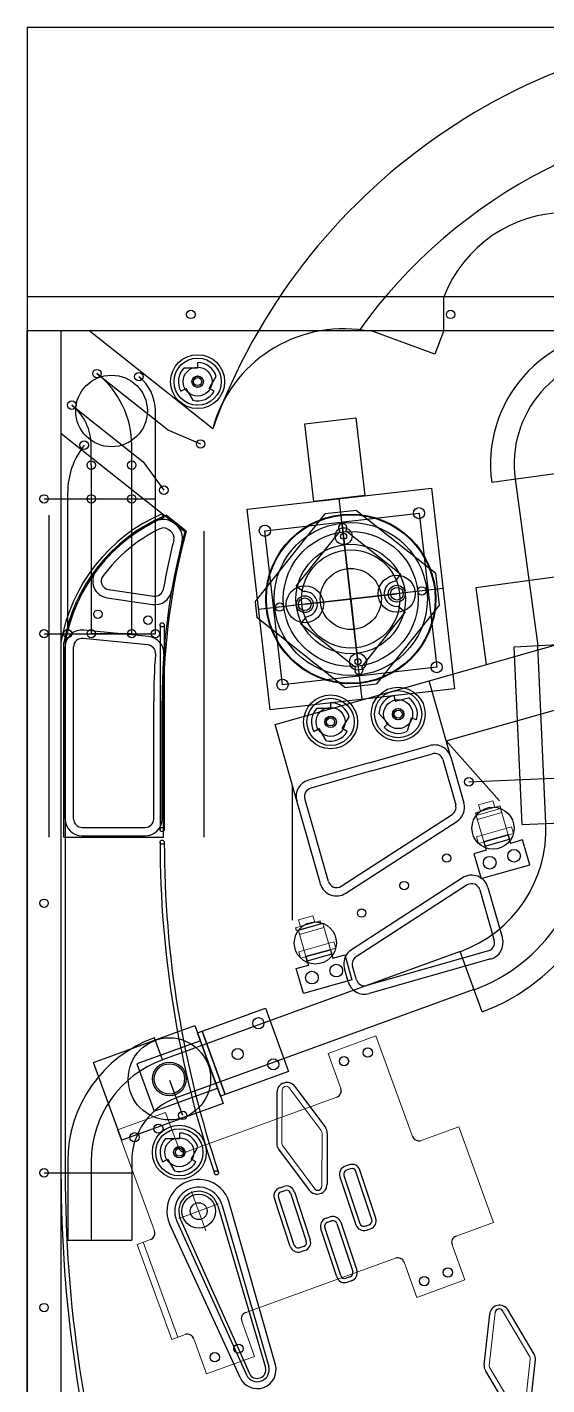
# Model space of a CAD drawing. Extents: x 0 to 20.5, y 0 to 46.
# Drawn here: x 0 to 7.7, y 25.85 to 46 of the extents above; entities that cross this region are included whole.
import ezdxf

# ---------------------------------------------------------------- set-up
doc = ezdxf.new("R2010")
doc.units = 0
doc.header["$LTSCALE"] = 4.25085
doc.header["$MEASUREMENT"] = 0
for name, color, linetype in [('1_250BIT_500DEP', 5, 'Continuous'), ('2_250BIT_250DEP', 3, 'Continuous'), ('3_250BIT_500TAB', 5, 'Continuous'), ('6_125BIT_500DEP', 5, 'Continuous'), ('8_250BIT_500OUTLINE', 5, 'Continuous'), ('Z0_BOTCOMP', 4, 'Continuous'), ('Z0_FLYWIRES', 47, 'Continuous'), ('Z0_RAMPS', 24, 'Continuous'), ('Z0_RUBBER', 2, 'Continuous'), ('Z0_SIDERAILS', 42, 'Continuous'), ('Z0_TOPCOMP', 6, 'Continuous'), ('Z0_WALLS', 42, 'Continuous'), ('Z0_WIREFORMS', 38, 'Continuous'), ('Z1_RAMPS_A', 24, 'Continuous'), ('Z1_RAMPS_B', 24, 'Continuous'), ('Z1_RAMPS_C', 24, 'Continuous')]:
    doc.layers.add(name, color=color, linetype=linetype)

msp = doc.modelspace()

# ---------------------------------------------------------------- linework, layer by layer
at = {"layer": '1_250BIT_500DEP', "color": 5, "linetype": 'Continuous', "lineweight": 25}
for p, q in [((2.13, 38.517), (2.098, 38.543)), ((1.203, 37.656), (1.876, 37.557)), ((6.521, 33.271), (4.875, 32.206)), ((6.709, 33.2), (6.923, 32.447)), ((6.837, 32.293), (5.034, 31.78)), ((4.879, 31.866), (4.822, 32.067))]:
    msp.add_line(p, q, dxfattribs=at)
for centre, radius in [((6.904, 34.114), 0.312), ((4.27, 32.41), 0.312), ((2.108, 30.394), 0.25), ((2.542, 28.431), 0.25)]:
    msp.add_circle(centre, radius, dxfattribs=at)
for centre, radius, start, end in [((3.017, 36.437), 2.367, 116.3988, 143.2054), ((2.02, 38.445), 0.125, 51.5037, 116.3988), ((2.052, 38.42), 0.125, -14.2278, 51.5037), ((11.595, 36), 9.72, 165.7722, 170.1699), ((1.221, 37.78), 0.125, 143.2054, -98.3749), ((1.895, 37.681), 0.125, -98.3749, -9.8301), ((6.589, 33.166), 0.125, 15.8705, 122.8965), ((6.803, 32.413), 0.125, -74.1295, 15.8705), ((4.942, 32.101), 0.125, 122.8965, -164.1295), ((5, 31.9), 0.125, -164.1295, -74.1295)]:
    msp.add_arc(centre, radius, start, end, dxfattribs=at)
at = {"layer": '2_250BIT_250DEP', "color": 3, "linetype": 'Continuous', "lineweight": 25}
for p, q in [((2.208, 38.615), (2.176, 38.641)), ((1.185, 37.533), (1.858, 37.433)), ((1.8, 36.958), (0.837, 37.053)), ((0.563, 34.25), (0.563, 36.804)), ((2, 34.25), (2, 36)), ((5.069, 35.083), (5.971, 35.339)), ((5.069, 35.083), (4.168, 34.827)), ((6.28, 35.167), (6.472, 34.492)), ((4.345, 33.29), (3.995, 34.518)), ((4.721, 33.149), (6.367, 34.214)), ((0.813, 34), (1.75, 34)), ((6.453, 33.376), (4.807, 32.311)), ((6.829, 33.234), (7.044, 32.481)), ((4.759, 31.832), (4.702, 32.033)), ((6.871, 32.173), (5.068, 31.66)), ((3.966, 30.281), (4.42, 29.672)), ((3.701, 30.193), (3.699, 29.434)), ((4.447, 29.59), (4.444, 28.831)), ((3.726, 29.353), (4.18, 28.744)), ((4.774, 29.12), (4.715, 29.1)), ((5.167, 28.328), (4.932, 29.04)), ((4.635, 28.942), (4.871, 28.23)), ((3.899, 27.909), (3.663, 28.621)), ((3.743, 28.779), (3.802, 28.798)), ((3.96, 28.719), (4.195, 28.007)), ((4.431, 28.326), (4.491, 28.346)), ((4.649, 28.266), (4.884, 27.554)), ((4.587, 27.456), (4.352, 28.168)), ((5.029, 28.15), (5.088, 28.17)), ((4.116, 27.849), (4.057, 27.829)), ((4.805, 27.396), (4.745, 27.377)), ((6.773, 26.149), (6.855, 26.904)), ((7.515, 26.309), (7.127, 26.963)), ((7.45, 25.47), (7.533, 26.225)), ((7.178, 25.412), (6.791, 26.065))]:
    msp.add_line(p, q, dxfattribs=at)
for centre, radius, start, end in [((2.02, 38.445), 0.25, 51.5037, 116.3988), ((3.017, 36.437), 2.492, 116.3988, 143.2054), ((2.052, 38.42), 0.25, -14.2278, 51.5037), ((11.595, 36), 9.595, 165.7722, 170.1699), ((1.221, 37.78), 0.25, 143.2054, -98.3749), ((1.895, 37.681), 0.25, -98.3749, -9.8301), ((0.813, 36.804), 0.25, 84.4123, 179.9999), ((1.776, 36.709), 0.25, -4.1325, 84.4123), ((11.595, 36), 9.595, 175.8675, -179.9998), ((6.039, 35.099), 0.25, 15.8705, 105.8705), ((4.236, 34.586), 0.25, 105.8705, -164.1295), ((6.231, 34.423), 0.25, -57.1035, 15.8705), ((0.813, 34.25), 0.25, 179.9999, -90.0001), ((1.75, 34.25), 0.25, -90.0001, -0.001), ((4.585, 33.358), 0.25, -164.1295, -57.1035), ((6.589, 33.166), 0.25, 15.8705, 122.8965), ((6.803, 32.413), 0.25, -74.1295, 15.8705), ((4.942, 32.101), 0.25, 122.8965, -164.1295), ((5, 31.9), 0.25, -164.1295, -74.1295), ((3.848, 30.193), 0.147, 36.7585, 179.8428), ((4.311, 29.591), 0.136, -0.167, 36.7013), ((3.835, 29.434), 0.136, 179.8314, -143.2988), ((4.754, 28.981), 0.125, 108.2912, -161.7088), ((4.813, 29.001), 0.125, 18.2912, 108.2912), ((4.298, 28.831), 0.147, -143.3102, -0.2259), ((3.782, 28.66), 0.125, 108.2912, -161.7088), ((3.841, 28.68), 0.125, 18.2912, 108.2912), ((4.471, 28.208), 0.125, 108.2912, -161.7088), ((4.53, 28.227), 0.125, 18.2912, 108.2912), ((4.989, 28.269), 0.125, -161.7088, -71.7088), ((5.049, 28.289), 0.125, -71.7088, 18.2912), ((4.077, 27.967), 0.125, -71.7088, 18.2912), ((4.017, 27.948), 0.125, -161.7088, -71.7088), ((4.706, 27.495), 0.125, -161.7088, -71.7088), ((4.765, 27.515), 0.125, -71.7088, 18.2912), ((7.001, 26.888), 0.147, 30.6909, 173.7752), ((7.398, 26.24), 0.136, -6.2363, 30.6321), ((6.908, 26.134), 0.136, 173.7638, -149.3664)]:
    msp.add_arc(centre, radius, start, end, dxfattribs=at)
at = {"layer": '3_250BIT_500TAB', "color": 5, "linetype": 'Continuous', "lineweight": 25}
for p, q in [((1.788, 36.834), (0.825, 36.928)), ((0.688, 34.25), (0.688, 36.804)), ((1.875, 34.25), (1.875, 36)), ((5.104, 34.963), (6.005, 35.219)), ((6.16, 35.133), (6.352, 34.458)), ((5.104, 34.963), (4.202, 34.706)), ((4.465, 33.324), (4.116, 34.552)), ((4.653, 33.253), (6.299, 34.319)), ((0.813, 34.125), (1.75, 34.125))]:
    msp.add_line(p, q, dxfattribs=at)
msp.add_circle((4.796, 37.515), 1.26, dxfattribs=at)
for centre, radius, start, end in [((0.813, 36.804), 0.125, 84.4123, 179.9999), ((1.776, 36.709), 0.125, -4.1325, 84.4123), ((11.595, 36), 9.72, 175.8675, -179.9998), ((6.039, 35.099), 0.125, 15.8705, 105.8705), ((4.236, 34.586), 0.125, 105.8705, -164.1295), ((6.231, 34.423), 0.125, -57.1035, 15.8705), ((0.813, 34.25), 0.125, 179.9999, -90.0001), ((1.75, 34.25), 0.125, -90.0001, -0.001), ((4.585, 33.358), 0.125, -164.1295, -57.1035)]:
    msp.add_arc(centre, radius, start, end, dxfattribs=at)
at = {"layer": '6_125BIT_500DEP', "color": 5, "linetype": 'Continuous', "lineweight": 5}
for p, q in [((3.779, 30.225), (3.776, 29.434)), ((3.885, 30.26), (4.358, 29.626)), ((4.37, 29.591), (4.367, 28.799)), ((3.788, 29.399), (4.261, 28.764)), ((6.849, 26.141), (6.935, 26.927)), ((7.448, 26.27), (7.045, 26.951)), ((7.37, 25.447), (7.456, 26.234)), ((7.26, 25.423), (6.857, 26.104))]:
    msp.add_line(p, q, dxfattribs=at)
at = {"layer": '6_125BIT_500DEP', "color": 5, "linetype": 'Continuous', "lineweight": 25}
for p, q in [((4.794, 29.06), (4.734, 29.041)), ((5.108, 28.308), (4.873, 29.02)), ((4.695, 28.962), (4.93, 28.249)), ((3.958, 27.928), (3.723, 28.64)), ((3.762, 28.719), (3.822, 28.739)), ((3.901, 28.699), (4.136, 27.987)), ((4.451, 28.267), (4.51, 28.287)), ((4.589, 28.247), (4.825, 27.535)), ((5.009, 28.21), (5.068, 28.229)), ((4.647, 27.476), (4.411, 28.188)), ((4.096, 27.908), (4.037, 27.888)), ((4.785, 27.456), (4.726, 27.436))]:
    msp.add_line(p, q, dxfattribs=at)
for centre, radius in [((2.425, 41.738), 0.0625), ((6.275, 41.738), 0.0625), ((1.655, 40.814), 0.0625), ((2.526, 40.74), 0.0825), ((0.845, 39.797), 0.0625), ((2.57, 39.815), 0.0625), ((2.025, 39.13), 0.0625), ((0.25, 39), 0.0625), ((1.048, 37.288), 0.0625), ((1.792, 37.2), 0.0625), ((5.498, 35.806), 0.0825), ((4.497, 35.691), 0.0825), ((6.546, 34.802), 0.0625), ((6.217, 33.67), 0.0625), ((5.587, 33.262), 0.0625), ((0.25, 33), 0.0625), ((4.957, 32.855), 0.0625), ((2.305, 29.852), 0.0625), ((2.255, 29.305), 0.0825), ((0.25, 27), 0.0625)]:
    msp.add_circle(centre, radius, dxfattribs=at)
at = {"layer": '6_125BIT_500DEP', "color": 5, "linetype": 'Continuous', "lineweight": 5}
msp.add_arc((3.838, 30.225), 0.059, 36.7013, 179.8314, dxfattribs=at)
at = {"layer": '6_125BIT_500DEP', "color": 5, "linetype": 'Continuous', "lineweight": 25}
for centre, radius, start, end in [((4.754, 28.981), 0.0625, 108.2912, -161.7088), ((4.813, 29.001), 0.0625, 18.2912, 108.2912), ((3.782, 28.66), 0.0625, 108.2912, -161.7088), ((3.841, 28.68), 0.0625, 18.2912, 108.2912), ((4.308, 28.8), 0.059, -143.3102, -0.1572), ((4.471, 28.208), 0.0625, 108.2912, -161.7088), ((4.53, 28.227), 0.0625, 18.2912, 108.2912), ((4.989, 28.269), 0.0625, -161.7088, -71.7088), ((5.049, 28.289), 0.0625, -71.7088, 18.2912), ((4.017, 27.948), 0.0625, -161.7088, -71.7088), ((4.077, 27.967), 0.0625, -71.7088, 18.2912), ((4.706, 27.495), 0.0625, -161.7088, -71.7088), ((4.765, 27.515), 0.0625, -71.7088, 18.2912), ((6.994, 26.921), 0.059, 30.6222, 173.7752)]:
    msp.add_arc(centre, radius, start, end, dxfattribs=at)
at = {"layer": '6_125BIT_500DEP', "color": 5, "linetype": 'Continuous', "lineweight": 5}
for centre, major_axis, start_param, end_param in [((4.311, 29.591), (0.059, -0.0002), 0, 0.643499), ((3.835, 29.434), (-0.0002, -0.059), 4.712389, 5.355888)]:
    msp.add_ellipse(centre, major_axis=major_axis, ratio=1, start_param=start_param, end_param=end_param, dxfattribs=at)
at = {"layer": '6_125BIT_500DEP', "color": 5, "linetype": 'Continuous', "lineweight": 5, "extrusion": (0, 0, -1)}
for centre, major_axis, start_param, end_param in [((7.398, 26.24), (0.0508, 0.0301), 0, 0.643499), ((6.908, 26.134), (-0.0301, 0.0508), 4.712389, 5.355888)]:
    msp.add_ellipse(centre, major_axis=major_axis, ratio=1, start_param=start_param, end_param=end_param, dxfattribs=at)
at = {"layer": '8_250BIT_500OUTLINE', "color": 5, "linetype": 'Continuous', "lineweight": 25}
for q in [(20.25, 46), (0, 3.602)]:
    msp.add_line((0, 46), q, dxfattribs=at)
at = {"layer": 'Z0_BOTCOMP', "color": 4, "linetype": 'Continuous', "lineweight": 25}
for p, q in [((2.526, 40.94), (2.323, 40.94)), ((2.526, 41.025), (2.526, 40.94)), ((2.699, 40.64), (2.8, 40.815)), ((2.279, 40.597), (2.352, 40.64)), ((2.352, 40.64), (2.454, 40.464)), ((2.772, 40.597), (2.699, 40.64)), ((4.117, 40.115), (4.872, 40.201)), ((4.249, 38.962), (4.117, 40.115)), ((4.872, 40.201), (5.004, 39.048)), ((3.26, 38.85), (5.992, 39.161)), ((5.992, 39.161), (6.332, 36.18)), ((5.004, 39.048), (4.249, 38.962)), ((4.966, 36.025), (4.626, 39.005)), ((3.6, 35.869), (3.26, 38.85)), ((3.523, 38.527), (5.808, 38.788)), ((5.808, 38.788), (6.069, 36.503)), ((3.784, 36.242), (3.523, 38.527)), ((4.926, 36.372), (4.666, 38.658)), ((4.69, 38.446), (4.902, 36.584)), ((4.879, 36.791), (4.714, 38.239)), ((6.162, 37.671), (3.43, 37.359)), ((5.939, 37.645), (3.653, 37.385)), ((5.52, 37.597), (4.072, 37.432)), ((5.477, 37.593), (4.115, 37.437)), ((6.069, 36.503), (3.784, 36.242)), ((6.332, 36.18), (3.6, 35.869)), ((5.434, 36.083), (5.453, 36)), ((4.497, 35.891), (4.294, 35.891)), ((4.497, 35.976), (4.497, 35.891)), ((5.453, 36), (5.651, 36.046)), ((4.67, 35.591), (4.772, 35.767)), ((5.352, 35.669), (5.213, 35.818)), ((5.29, 35.611), (5.352, 35.669)), ((5.689, 35.747), (5.63, 35.553)), ((5.771, 35.722), (5.689, 35.747)), ((4.25, 35.549), (4.324, 35.591)), ((4.324, 35.591), (4.425, 35.416)), ((4.744, 35.549), (4.67, 35.591)), ((6.644, 34.344), (6.656, 34.302)), ((7.005, 34.447), (7.016, 34.405)), ((6.767, 33.912), (7.128, 34.014)), ((7.128, 34.014), (6.767, 33.912)), ((6.767, 33.912), (6.802, 33.787)), ((6.767, 33.912), (6.785, 33.846)), ((6.785, 33.846), (7.146, 33.949)), ((7.128, 34.014), (7.163, 33.889)), ((7.146, 33.949), (7.128, 34.014)), ((7.343, 33.94), (7.163, 33.889)), ((7.449, 33.57), (7.343, 33.94)), ((6.802, 33.787), (6.622, 33.735)), ((6.622, 33.735), (6.727, 33.365)), ((6.727, 33.365), (7.449, 33.57)), ((4.337, 32.738), (4.349, 32.696)), ((3.976, 32.636), (3.988, 32.594)), ((4.493, 32.31), (4.132, 32.208)), ((4.132, 32.208), (4.493, 32.31)), ((4.512, 32.245), (4.151, 32.142)), ((4.493, 32.31), (4.529, 32.185)), ((4.493, 32.31), (4.512, 32.245)), ((4.529, 32.185), (4.709, 32.236)), ((4.709, 32.236), (4.814, 31.866)), ((3.988, 32.031), (4.168, 32.083)), ((4.132, 32.208), (4.168, 32.083)), ((4.151, 32.142), (4.132, 32.208)), ((4.093, 31.661), (3.988, 32.031)), ((4.814, 31.866), (4.093, 31.661)), ((2.592, 31.102), (3.531, 31.444)), ((3.531, 31.444), (3.873, 30.505)), ((0.981, 30.639), (2.485, 31.186)), ((2.485, 31.186), (2.905, 30.03)), ((2.524, 31.078), (2.592, 31.102)), ((2.866, 30.138), (2.524, 31.078)), ((2.934, 30.163), (2.592, 31.102)), ((2.592, 31.102), (2.934, 30.163)), ((2.567, 30.96), (1.627, 30.618)), ((2.823, 30.255), (2.567, 30.96)), ((1.402, 29.483), (0.981, 30.639)), ((1.627, 30.618), (1.884, 29.913)), ((3.873, 30.505), (2.934, 30.163)), ((1.884, 29.913), (2.823, 30.255)), ((2.905, 30.03), (1.402, 29.483)), ((2.934, 30.163), (2.866, 30.138)), ((2.255, 29.505), (2.052, 29.505)), ((2.255, 29.59), (2.255, 29.505)), ((2.428, 29.205), (2.53, 29.381)), ((2.008, 29.163), (2.082, 29.205)), ((2.082, 29.205), (2.183, 29.029)), ((2.502, 29.163), (2.428, 29.205))]:
    msp.add_line(p, q, dxfattribs=at)
at = {"layer": 'Z0_BOTCOMP', "color": 4, "linetype": 'Continuous', "lineweight": 5}
for p, q in [((6.903, 34.522), (6.691, 34.462)), ((6.691, 34.462), (6.718, 34.366)), ((6.93, 34.426), (6.903, 34.522)), ((7.005, 34.447), (6.644, 34.344)), ((7.016, 34.405), (6.656, 34.302)), ((6.718, 34.366), (6.93, 34.426)), ((4.337, 32.738), (3.976, 32.636)), ((4.349, 32.696), (3.988, 32.594)), ((4.235, 32.813), (4.023, 32.753)), ((4.023, 32.753), (4.051, 32.657)), ((4.051, 32.657), (4.262, 32.717)), ((4.262, 32.717), (4.235, 32.813)), ((5.169, 31.031), (4.459, 30.773)), ((5.169, 31.031), (5.712, 29.541)), ((4.649, 30.251), (4.459, 30.773)), ((2.369, 29.315), (4.589, 30.123)), ((1.341, 29.638), (2.051, 29.897)), ((2.051, 29.897), (2.241, 29.374)), ((1.887, 28.138), (1.341, 29.638)), ((6.395, 29.683), (5.84, 29.481)), ((6.912, 28.262), (6.395, 29.683)), ((2.435, 28.725), (2.649, 28.137)), ((2.248, 28.324), (2.836, 28.538)), ((6.357, 28.06), (6.912, 28.262)), ((1.63, 27.938), (1.827, 28.01)), ((2.143, 26.527), (1.63, 27.938)), ((2.231, 26.559), (1.717, 27.969)), ((6.297, 27.932), (6.487, 27.41)), ((3.239, 26.926), (5.459, 27.734)), ((5.777, 27.152), (5.587, 27.674)), ((5.777, 27.152), (6.487, 27.41)), ((3.179, 26.797), (3.369, 26.275)), ((2.341, 26.599), (2.143, 26.527)), ((2.659, 26.017), (2.469, 26.539)), ((2.659, 26.017), (3.369, 26.275))]:
    msp.add_line(p, q, dxfattribs=at)
at = {"layer": 'Z0_BOTCOMP', "color": 4, "linetype": 'Continuous', "lineweight": 25}
for centre, radius in [((2.526, 40.74), 0.085), ((2.526, 40.74), 0.059), ((4.796, 37.515), 1.25), ((5.808, 38.788), 0.0825), ((3.523, 38.527), 0.0825), ((4.796, 37.515), 1.135), ((4.796, 37.515), 1), ((4.69, 38.446), 0.125), ((4.69, 38.446), 0.0445), ((4.796, 37.515), 0.812), ((4.796, 37.515), 0.728), ((4.796, 37.515), 0.453), ((4.115, 37.437), 0.275), ((5.477, 37.593), 0.275), ((5.477, 37.593), 0.125), ((4.115, 37.437), 0.125), ((4.902, 36.584), 0.125), ((4.902, 36.584), 0.0445), ((6.069, 36.503), 0.0825), ((3.784, 36.242), 0.0825), ((5.498, 35.806), 0.085), ((5.498, 35.806), 0.059), ((4.497, 35.691), 0.085), ((4.497, 35.691), 0.059), ((6.855, 33.601), 0.0938), ((7.216, 33.704), 0.0938), ((4.581, 32), 0.0938), ((4.221, 31.897), 0.0938), ((3.427, 31.22), 0.0825), ((2.108, 30.394), 0.61), ((3.121, 30.763), 0.0825), ((5.048, 30.785), 0.069), ((2.108, 30.394), 0.25), ((3.649, 30.609), 0.0825), ((4.696, 30.657), 0.069), ((1.944, 29.655), 0.069), ((1.592, 29.527), 0.069), ((2.255, 29.305), 0.085), ((2.255, 29.305), 0.059), ((5.884, 27.393), 0.069), ((6.236, 27.521), 0.069), ((3.132, 26.391), 0.069), ((2.78, 26.263), 0.069)]:
    msp.add_circle(centre, radius, dxfattribs=at)
for centre, radius, start, end in [((2.526, 40.74), 0.285, 135.4321, -150), ((2.526, 40.74), 0.285, 15.4321, 90), ((2.526, 40.74), 0.285, -104.5679, -30), ((5.498, 35.806), 0.285, 103.0074, 177.5753), ((4.497, 35.691), 0.285, 135.4321, -150), ((4.497, 35.691), 0.285, 15.4321, 90), ((5.498, 35.806), 0.285, -16.9926, 57.5753), ((4.497, 35.691), 0.285, -104.5679, -30), ((5.498, 35.806), 0.285, -136.9926, -62.4247), ((4.555, 30.217), 0.1, -70, 20), ((2.255, 29.305), 0.285, 135.4321, -150), ((2.255, 29.305), 0.285, 15.4321, 90), ((5.806, 29.575), 0.1, -160, -70), ((2.335, 29.409), 0.1, -160, -70), ((2.255, 29.305), 0.285, -104.5679, -30), ((1.793, 28.104), 0.1, -70, 20), ((6.391, 27.966), 0.1, 110, -160), ((5.493, 27.639), 0.1, 20, 110), ((3.273, 26.832), 0.1, 110, -160), ((2.375, 26.505), 0.1, 20, 110)]:
    msp.add_arc(centre, radius, start, end, dxfattribs=at)
at = {"layer": 'Z0_FLYWIRES', "color": 47, "linetype": 'Continuous', "lineweight": 25}
for p, q in [((1.034, 40.86), (2.093, 40.018)), ((0.661, 40.391), (1.719, 39.549)), ((1.9, 39.5), (1.9, 40.305)), ((2.093, 40.018), (2.57, 39.815)), ((0.95, 39.5), (0.95, 39.791)), ((1.55, 39.5), (1.55, 39.791)), ((0.95, 39.5), (0.95, 37)), ((1.55, 37), (1.55, 39.5)), ((1.719, 39.549), (2.025, 39.13)), ((1.9, 37), (1.9, 39.5)), ((6.885, 39.248), (7.826, 39.376)), ((7.231, 39.295), (7.569, 36.819)), ((0.6, 37), (0.6, 39.094)), ((0.25, 39), (1.9, 39)), ((0.25, 37), (0.6, 37)), ((0.6, 37), (1.9, 37)), ((1.55, 37), (0.95, 37)), ((7.219, 36.803), (8.517, 36.875)), ((7.337, 34.169), (7.219, 36.803)), ((7.687, 34.185), (7.569, 36.819)), ((6.546, 34.802), (8.606, 34.894)), ((7.337, 34.169), (8.636, 34.228)), ((6.417, 32.282), (2.005, 30.676)), ((6.742, 31.389), (6.417, 32.282)), ((6.622, 31.718), (2.21, 30.112)), ((2.005, 30.676), (1.885, 31.005)), ((2.305, 29.852), (2.116, 30.372)), ((0.6, 29.169), (0.6, 28)), ((0.95, 29.169), (0.95, 28)), ((1.55, 29.169), (1.55, 28)), ((0.25, 29), (1.55, 29)), ((0.6, 28), (1.55, 28))]:
    msp.add_line(p, q, dxfattribs=at)
for centre, radius in [((1.034, 40.86), 0.0625), ((1.25, 40.305), 0.531), ((1.655, 40.814), 0.0625), ((0.661, 40.391), 0.0625), ((0.845, 39.797), 0.0625), ((2.57, 39.815), 0.0625), ((0.95, 39.5), 0.0625), ((1.55, 39.5), 0.0625), ((2.025, 39.13), 0.0625), ((0.95, 39), 0.0625), ((1.55, 39), 0.0625), ((0.25, 37), 0.0625), ((0.6, 37), 0.0625), ((0.95, 37), 0.0625), ((1.55, 37), 0.0625), ((1.9, 37), 0.0625), ((6.546, 34.802), 0.0625), ((2.305, 29.852), 0.0625), ((0.25, 29), 0.0625)]:
    msp.add_circle(centre, radius, dxfattribs=at)
for centre, radius, start, end in [((8.845, 39.515), 1.979, 90, -172.237), ((8.845, 39.515), 1.629, 90, -172.237), ((0.184, 39.791), 1.366, 0, 51.5037), ((1.25, 40.305), 0.65, 0, 51.5021), ((0.184, 39.791), 0.766, 0, 51.5037), ((1.729, 39.094), 1.129, 141.5021, -180), ((5.756, 34.098), 1.933, -69.9999, 2.5704), ((5.756, 34.098), 2.533, -69.9999, 2.5704), ((5.756, 34.098), 2.883, -69.9999, 2.5704), ((2.554, 29.169), 1.954, 110.0001, 179.9999), ((2.554, 29.169), 1.604, 110.0001, 179.9999), ((2.554, 29.169), 1.004, 110.0001, 179.9999)]:
    msp.add_arc(centre, radius, start, end, dxfattribs=at)
at = {"layer": 'Z0_RAMPS', "color": 24, "linetype": 'Continuous', "lineweight": 25}
for p, q in [((5.646, 38.063), (5.646, 38.063)), ((9, 38), (6.647, 37.679)), ((6.647, 37.679), (6.802, 36.542)), ((5.957, 36.302), (9.109, 37.198)), ((6.212, 35.408), (11.544, 36.924)), ((3.673, 35.653), (5.957, 36.302)), ((3.673, 35.653), (5.957, 36.302)), ((3.673, 35.653), (5.957, 36.302)), ((6.28, 35.167), (5.957, 36.302)), ((3.995, 34.518), (3.673, 35.653)), ((5.069, 35.083), (5.971, 35.339)), ((5.069, 35.083), (4.168, 34.827)), ((5.104, 34.963), (6.005, 35.219)), ((6.16, 35.133), (6.352, 34.458)), ((6.28, 35.167), (6.472, 34.492)), ((5.104, 34.963), (4.202, 34.706)), ((4.345, 33.29), (3.995, 34.518)), ((4.465, 33.324), (4.116, 34.552)), ((4.653, 33.253), (6.299, 34.319)), ((4.721, 33.149), (6.367, 34.214)), ((6.453, 33.376), (4.807, 32.311)), ((6.521, 33.271), (4.875, 32.206)), ((6.709, 33.2), (6.923, 32.447)), ((6.829, 33.234), (7.044, 32.481)), ((6.837, 32.293), (5.034, 31.78)), ((4.759, 31.832), (4.702, 32.033)), ((4.879, 31.866), (4.822, 32.067)), ((6.871, 32.173), (5.068, 31.66))]:
    msp.add_line(p, q, dxfattribs=at)
for centre in [(6.217, 33.67), (5.587, 33.262), (4.957, 32.855)]:
    msp.add_circle(centre, 0.0625, dxfattribs=at)
for centre, radius, start, end in [((3.017, 36.437), 2.554, -170.146, -170.1445), ((6.039, 35.099), 0.25, 15.8705, 105.8705), ((6.039, 35.099), 0.125, 15.8705, 105.8705), ((4.236, 34.586), 0.25, 105.8705, -164.1295), ((4.236, 34.586), 0.125, 105.8705, -164.1295), ((6.231, 34.423), 0.125, -57.1035, 15.8705), ((6.231, 34.423), 0.25, -57.1035, 15.8705), ((4.585, 33.358), 0.25, -164.1295, -57.1035), ((4.585, 33.358), 0.125, -164.1295, -57.1035), ((6.589, 33.166), 0.25, 15.8705, 122.8965), ((6.589, 33.166), 0.125, 15.8705, 122.8965), ((6.803, 32.413), 0.125, -74.1295, 15.8705), ((6.803, 32.413), 0.25, -74.1295, 15.8705), ((4.942, 32.101), 0.25, 122.8965, -164.1295), ((4.942, 32.101), 0.125, 122.8965, -164.1295), ((5, 31.9), 0.25, -164.1295, -74.1295), ((5, 31.9), 0.125, -164.1295, -74.1295)]:
    msp.add_arc(centre, radius, start, end, dxfattribs=at)
at = {"layer": 'Z0_RUBBER', "color": 2, "linetype": 'Continuous', "lineweight": 25}
for centre, radius in [((2.526, 40.74), 0.4), ((2.526, 40.74), 0.215), ((4.497, 35.691), 0.4), ((5.498, 35.806), 0.4), ((4.497, 35.691), 0.215), ((5.498, 35.806), 0.215), ((2.255, 29.305), 0.4), ((2.255, 29.305), 0.215)]:
    msp.add_circle(centre, radius, dxfattribs=at)
at = {"layer": 'Z0_SIDERAILS', "color": 42, "linetype": 'Continuous', "lineweight": 25}
for p, q in [((20.25, 42), (0, 42)), ((0, 42), (0, 41.5)), ((0, 41.5), (20.25, 41.5)), ((0, 3.602), (0, 41.5)), ((0, 41.5), (0.5, 41.5)), ((0.5, 41.5), (0.5, 3.602))]:
    msp.add_line(p, q, dxfattribs=at)
at = {"layer": 'Z0_TOPCOMP', "color": 6, "linetype": 'Continuous', "lineweight": 25}
for p, q in [((3.378, 37.471), (4.415, 38.776)), ((4.883, 38.829), (4.415, 38.776)), ((4.883, 38.829), (6.057, 37.896)), ((3.989, 37.705), (4.637, 38.52)), ((4.725, 38.53), (5.54, 37.882)), ((5.458, 37.779), (5.54, 37.882)), ((6.11, 37.428), (6.057, 37.896)), ((4.092, 37.623), (3.989, 37.705)), ((4.113, 37.437), (5.479, 37.593)), ((3.378, 37.471), (3.404, 37.238)), ((5.603, 37.325), (4.955, 36.51)), ((6.11, 37.428), (5.177, 36.254)), ((5.5, 37.407), (5.603, 37.325)), ((4.709, 36.201), (3.404, 37.238)), ((4.134, 37.251), (4.052, 37.148)), ((4.867, 36.5), (4.052, 37.148)), ((4.709, 36.201), (5.177, 36.254)), ((2.826, 28.512), (3.533, 26.112)), ((2.885, 28.528), (3.579, 26.125)), ((3.678, 26.153), (2.995, 28.56)), ((3.156, 25.961), (2.114, 28.235)), ((2.218, 28.283), (3.249, 26.003)), ((2.274, 28.308), (3.293, 26.024))]:
    msp.add_line(p, q, dxfattribs=at)
at = {"layer": 'Z0_TOPCOMP', "color": 6, "linetype": 'Continuous', "lineweight": 5}
for p, q in [((7.016, 34.405), (6.656, 34.302)), ((6.656, 34.302), (6.673, 34.242)), ((6.656, 34.302), (6.767, 33.912)), ((6.673, 34.242), (7.034, 34.345)), ((7.034, 34.345), (7.016, 34.405)), ((7.128, 34.014), (7.016, 34.405)), ((6.66, 33.985), (7.18, 34.133)), ((6.965, 34.13), (6.965, 34.13)), ((7.18, 34.133), (7.207, 34.037)), ((6.688, 33.889), (6.66, 33.985)), ((7.207, 34.037), (6.688, 33.889)), ((6.767, 33.912), (7.128, 34.014)), ((4.382, 32.701), (4.021, 32.598)), ((4.038, 32.538), (4.399, 32.641)), ((4.399, 32.641), (4.382, 32.701)), ((4.493, 32.31), (4.382, 32.701)), ((4.021, 32.598), (4.038, 32.538)), ((4.021, 32.598), (4.132, 32.208)), ((4.026, 32.281), (4.545, 32.429)), ((4.053, 32.185), (4.026, 32.281)), ((4.573, 32.333), (4.053, 32.185)), ((4.132, 32.208), (4.493, 32.31)), ((4.33, 32.426), (4.33, 32.426)), ((4.545, 32.429), (4.573, 32.333))]:
    msp.add_line(p, q, dxfattribs=at)
at = {"layer": 'Z0_TOPCOMP', "color": 6, "linetype": 'Continuous', "lineweight": 25}
for centre, radius in [((2.526, 40.74), 0.35), ((5.479, 37.593), 0.0938), ((5.85, 37.635), 0.0625), ((4.113, 37.437), 0.0938), ((3.742, 37.395), 0.0625), ((5.498, 35.806), 0.35), ((4.497, 35.691), 0.35), ((2.108, 30.394), 0.225), ((2.255, 29.305), 0.35), ((2.542, 28.431), 0.125)]:
    msp.add_circle(centre, radius, dxfattribs=at)
for centre, radius, start, end in [((4.676, 38.569), 0.0625, -38.4963, -128.4963), ((5.479, 37.593), 0.188, 96.5037, -83.4963), ((4.113, 37.437), 0.188, -83.4963, 96.5037), ((4.916, 36.461), 0.0625, 141.5037, 51.5037), ((2.542, 28.431), 0.471, 15.842, -155.3921), ((2.542, 28.431), 0.356, 15.842, -155.3921), ((2.542, 28.431), 0.295, 15.842, -155.3921), ((3.41, 26.077), 0.279, -155.3921, 15.842), ((3.41, 26.077), 0.176, -155.3921, 15.842), ((3.41, 26.077), 0.128, -155.3921, 15.842)]:
    msp.add_arc(centre, radius, start, end, dxfattribs=at)
at = {"layer": 'Z0_WALLS', "color": 42, "linetype": 'Continuous', "lineweight": 25}
for p, q in [((6.175, 41.5), (6.175, 42)), ((2.75, 40.041), (0.915, 41.5)), ((6.043, 41.146), (5.09, 41.5)), ((6.175, 41.5), (6.043, 41.146)), ((0.5, 39.973), (2.335, 38.514)), ((2.025, 38.723), (2, 38.78)), ((4.796, 37.515), (4.847, 37.065)), ((0.5, 36.874), (0.5, 29)), ((0.563, 36.869), (0.563, 29)), ((6.212, 35.408), (7, 34.522)), ((3.927, 34.758), (3.927, 32.75))]:
    msp.add_line(p, q, dxfattribs=at)
for centre, radius, start, end in [((11.25, 36.958), 9.042, 19.934, 160.0664), ((11.25, 36.958), 7.792, 35.6541, 144.3459), ((8, 41.292), 1.958, 90, 158.8065), ((4.689, 39.514), 2.01, 81.1104, 164.8113), ((3.017, 36.437), 2.554, 113.4535, 170.1458), ((3.017, 36.437), 2.492, 113.4535, 170.0227), ((11.595, 36), 9.595, 164.8113, -179.9998), ((20.378, 29), 19.877, 179.9999, -163.1578), ((20.378, 29), 19.815, 179.9999, -163.1578)]:
    msp.add_arc(centre, radius, start, end, dxfattribs=at)
at = {"layer": 'Z0_WIREFORMS', "color": 38, "linetype": 'Continuous', "lineweight": 25}
for p, q in [((1.969, 37.131), (1.969, 34.092)), ((2.031, 37.131), (2.031, 34.092))]:
    msp.add_line(p, q, dxfattribs=at)
for centre in [(2, 37.131), (2, 34.094), (2, 33.906), (2.805, 29)]:
    msp.add_circle(centre, 0.0312, dxfattribs=at)
for centre, radius, end in [((17.347, 33.906), 15.378, -161.3753), ((17.363, 33.906), 15.331, -161.3563)]:
    msp.add_arc(centre, radius, 180, end, dxfattribs=at)
at = {"layer": 'Z1_RAMPS_A', "color": 24, "linetype": 'Continuous', "lineweight": 25}
for p, q in [((0.328, 33.98), (0.328, 38.759)), ((2.017, 38.741), (2.058, 38.759)), ((2.358, 38.521), (2.058, 38.759)), ((2.618, 38.521), (2.618, 33.98)), ((0.543, 33.98), (0.543, 36.871)), ((2.02, 33.98), (2.02, 36)), ((0.543, 33.98), (2.02, 33.98))]:
    msp.add_line(p, q, dxfattribs=at)
for centre, radius, start, end in [((3.017, 36.437), 2.511, 113.4535, 170.0619), ((11.595, 36), 9.575, 164.7338, -179.9998)]:
    msp.add_arc(centre, radius, start, end, dxfattribs=at)
at = {"layer": 'Z1_RAMPS_B', "color": 24, "linetype": 'Continuous', "lineweight": 25}
for p, q in [((2.208, 38.615), (2.176, 38.641)), ((1.185, 37.533), (1.858, 37.433)), ((1.8, 36.958), (0.837, 37.053)), ((0.563, 34.25), (0.563, 36.804)), ((2, 34.25), (2, 36)), ((0.813, 34), (1.75, 34))]:
    msp.add_line(p, q, dxfattribs=at)
for centre, radius in [((1.048, 37.288), 0.0625), ((1.792, 37.2), 0.0625), ((2, 37.131), 0.0312)]:
    msp.add_circle(centre, radius, dxfattribs=at)
for centre, radius, start, end in [((2.02, 38.445), 0.25, 51.5037, 116.3988), ((3.017, 36.437), 2.492, 116.3988, 143.2054), ((2.052, 38.42), 0.25, -14.2278, 51.5037), ((11.595, 36), 9.595, 165.7722, 170.1699), ((1.221, 37.78), 0.25, 143.2054, -98.3749), ((1.895, 37.681), 0.25, -98.3749, -9.8301), ((0.813, 36.804), 0.25, 84.4123, 179.9999), ((1.776, 36.709), 0.25, -4.1325, 84.4123), ((11.595, 36), 9.595, 175.8675, -179.9998), ((0.813, 34.25), 0.25, 179.9999, -90.0001), ((1.75, 34.25), 0.25, -90.0001, -0.001)]:
    msp.add_arc(centre, radius, start, end, dxfattribs=at)
at = {"layer": 'Z1_RAMPS_C', "color": 24, "linetype": 'Continuous', "lineweight": 25}
for p, q in [((2.13, 38.517), (2.098, 38.543)), ((1.203, 37.656), (1.876, 37.557)), ((1.788, 36.834), (0.825, 36.928)), ((0.688, 34.25), (0.688, 36.804)), ((1.875, 34.25), (1.875, 36)), ((0.813, 34.125), (1.75, 34.125))]:
    msp.add_line(p, q, dxfattribs=at)
for centre, radius, start, end in [((3.017, 36.437), 2.367, 116.3988, 143.2054), ((2.02, 38.445), 0.125, 51.5037, 116.3988), ((2.052, 38.42), 0.125, -14.2278, 51.5037), ((11.595, 36), 9.72, 165.7722, 170.1699), ((1.221, 37.78), 0.125, 143.2054, -98.3749), ((1.895, 37.681), 0.125, -98.3749, -9.8301), ((0.813, 36.804), 0.125, 84.4123, 179.9999), ((1.776, 36.709), 0.125, -4.1325, 84.4123), ((11.595, 36), 9.72, 175.8675, -179.9998), ((0.813, 34.25), 0.125, 179.9999, -90.0001), ((1.75, 34.25), 0.125, -90.0001, -0.001)]:
    msp.add_arc(centre, radius, start, end, dxfattribs=at)

doc.saveas('drawing.dxf')
